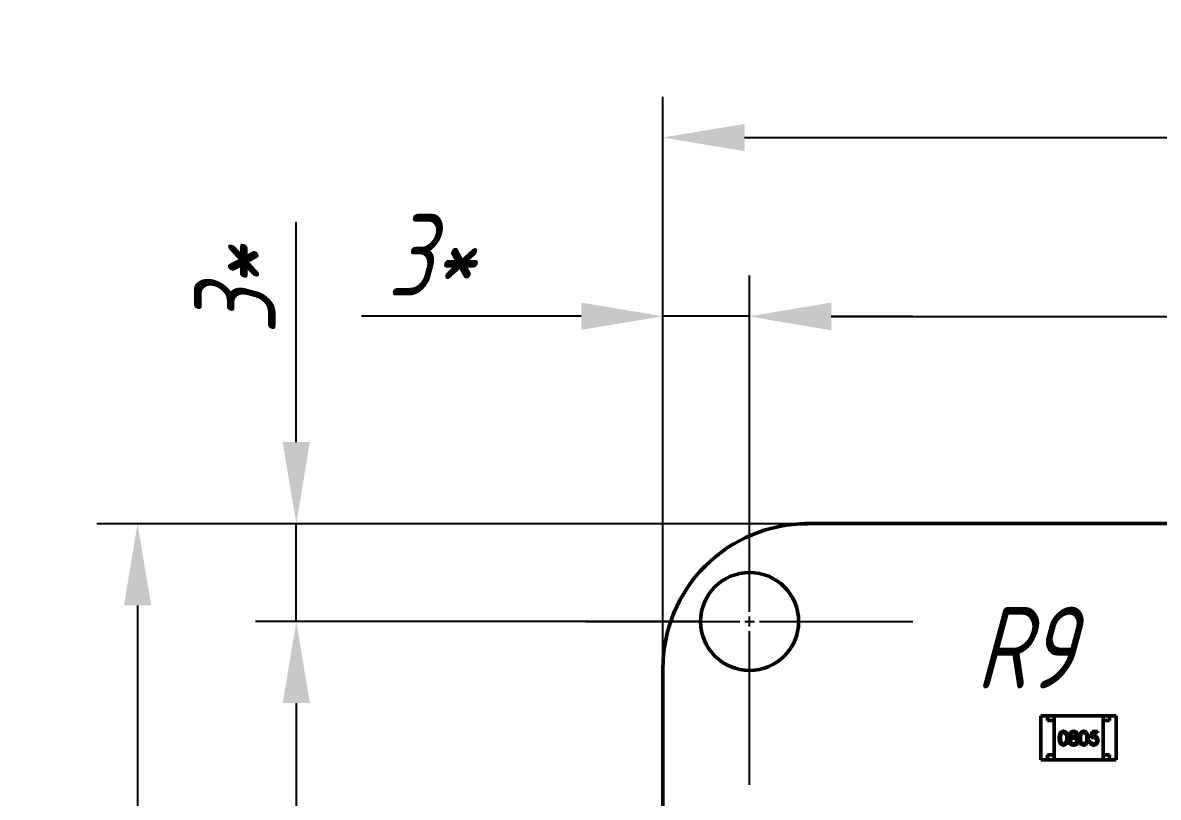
# Model space of a CAD drawing. Header units: millimetres. Extents: x 3004 to 446186229, y 1206 to 1506.
# Drawn here: x 3052.62 to 3087.39, y 1452.15 to 1475.87 of the extents above; entities that cross this region are included whole.
import ezdxf

# ---------------------------------------------------------------- set-up
doc = ezdxf.new("R2010")
doc.units = ezdxf.units.MM
doc.linetypes.add('CENTER2', pattern=[28.575, 19.05, -3.175, 3.175, -3.175])
doc.layers.add('Tonk', color=7, linetype='Continuous', lineweight=25)
doc.layers.add('Видимый контур (ГОСТ)', color=7, linetype='Continuous', lineweight=50)
doc.styles.get("Standard").update_dxf_attribs({"font": '', "width": 0.8, "oblique": 15})
doc.styles.get('Standard').set_extended_font_data('GOST type B')
doc.dimstyles.new('ISO-25', dxfattribs={"dimtxt": 2.5, "dimasz": 2.5, "dimexe": 1.25, "dimexo": 0, "dimtad": 1, "dimtxsty": 'Standard', "dimcen": 2.5, "dimadec": 0, "dimazin": 0, "dimtfac": 1, "dimtmove": 0, "dimatfit": 3, "dimfxl": 1, "dimarcsym": 0})

# ---------------------------------------------------------------- blocks, each defined once
blk = doc.blocks.new('*D35')
at = {"layer": 'Tonk', "color": 0, "lineweight": -2, "transparency": 16777216}
for p, q in [((3072.222, 1456.102), (3072.222, 1473.603)), ((3186.396, 1454.893), (3186.396, 1473.603)), ((3074.722, 1472.353), (3183.896, 1472.353))]:
    blk.add_line(p, q, dxfattribs=at)
at = {"layer": 'Tonk', "color": 0, "transparency": 16777216}
for points in [[(3074.722, 1472.769), (3074.722, 1471.936), (3072.222, 1472.353)], [(3183.896, 1472.769), (3183.896, 1471.936), (3186.396, 1472.353)]]:
    blk.add_solid(points, dxfattribs=at)
at = {"layer": 'Tonk', "color": 0, "transparency": 16777216, "insert": (3129.309, 1474.228), "char_height": 2.5, "attachment_point": 5}
blk.add_mtext('120*', dxfattribs=at)
blk = doc.blocks.new('*D36')
at = {"layer": 'Tonk', "color": 0, "lineweight": -2, "transparency": 16777216}
for p, q in [((3076.652, 1460.531), (3054.888, 1460.531)), ((3056.138, 1458.031), (3056.138, 1409.327)), ((3094.488, 1406.827), (3054.888, 1406.827))]:
    blk.add_line(p, q, dxfattribs=at)
at = {"layer": 'Tonk', "color": 0, "transparency": 16777216}
for points in [[(3055.721, 1458.031), (3056.555, 1458.031), (3056.138, 1460.531)], [(3055.721, 1409.327), (3056.555, 1409.327), (3056.138, 1406.827)]]:
    blk.add_solid(points, dxfattribs=at)
at = {"layer": 'Tonk', "color": 0, "transparency": 16777216, "insert": (3054.263, 1433.679), "char_height": 2.5, "attachment_point": 5, "rotation": 90}
blk.add_mtext('57*', dxfattribs=at)
blk = doc.blocks.new('*U43')
at = {"layer": 'Tonk', "color": 0, "linetype": 'CENTER2', "transparency": 16777216}
for p, q in [((0, 0.3), (0, 5)), ((-5, 0), (-0.3, 0)), ((0.3, 0), (5, 0)), ((0, -5), (0, -0.3))]:
    blk.add_line(p, q, dxfattribs=at)
at = {"layer": 'Tonk', "color": 0, "linetype": 'Continuous', "transparency": 16777216}
for p, q in [((-0.15, 0), (0.15, 0)), ((0, -0.15), (0, 0.15))]:
    blk.add_line(p, q, dxfattribs=at)
blk = doc.blocks.new('*D44')
at = {"layer": 'Tonk', "color": 0, "lineweight": -2, "transparency": 16777216}
for p, q in [((3072.222, 1459.037), (3072.222, 1468.132)), ((3074.877, 1459.037), (3074.877, 1468.132)), ((3069.722, 1466.882), (3062.992, 1466.882)), ((3074.877, 1466.882), (3072.222, 1466.882)), ((3077.377, 1466.882), (3079.877, 1466.882))]:
    blk.add_line(p, q, dxfattribs=at)
at = {"layer": 'Tonk', "color": 0, "transparency": 16777216}
for points in [[(3069.722, 1467.299), (3069.722, 1466.465), (3072.222, 1466.882)], [(3077.377, 1467.299), (3077.377, 1466.465), (3074.877, 1466.882)]]:
    blk.add_solid(points, dxfattribs=at)
at = {"layer": 'Tonk', "color": 0, "transparency": 16777216, "insert": (3065.107, 1468.759), "char_height": 2.5, "attachment_point": 5}
blk.add_mtext('3*', dxfattribs=at)
blk = doc.blocks.new('*D45')
at = {"layer": 'Tonk', "color": 0, "lineweight": -2, "transparency": 16777216}
for p, q in [((3074.877, 1459.037), (3074.877, 1468.121)), ((3180.717, 1459.037), (3180.717, 1468.121)), ((3077.377, 1466.871), (3178.217, 1466.871))]:
    blk.add_line(p, q, dxfattribs=at)
at = {"layer": 'Tonk', "color": 0, "transparency": 16777216}
for points in [[(3077.377, 1467.287), (3077.377, 1466.454), (3074.877, 1466.871)], [(3178.217, 1467.287), (3178.217, 1466.454), (3180.717, 1466.871)]]:
    blk.add_solid(points, dxfattribs=at)
at = {"layer": 'Tonk', "color": 0, "transparency": 16777216, "insert": (3127.797, 1468.746), "char_height": 2.5, "attachment_point": 5}
blk.add_mtext('110*', dxfattribs=at)
blk = doc.blocks.new('*D46')
at = {"layer": 'Tonk', "color": 0, "lineweight": -2, "transparency": 16777216}
for p, q in [((3060.999, 1463.031), (3060.999, 1469.761)), ((3073.377, 1460.531), (3059.749, 1460.531)), ((3060.999, 1457.537), (3060.999, 1460.531)), ((3073.377, 1457.537), (3059.749, 1457.537)), ((3060.999, 1455.037), (3060.999, 1452.537))]:
    blk.add_line(p, q, dxfattribs=at)
at = {"layer": 'Tonk', "color": 0, "transparency": 16777216}
for points in [[(3060.582, 1463.031), (3061.415, 1463.031), (3060.999, 1460.531)], [(3060.582, 1455.037), (3061.415, 1455.037), (3060.999, 1457.537)]]:
    blk.add_solid(points, dxfattribs=at)
at = {"layer": 'Tonk', "color": 0, "transparency": 16777216, "insert": (3059.122, 1467.646), "char_height": 2.5, "attachment_point": 5, "rotation": 90}
blk.add_mtext('3*', dxfattribs=at)
blk = doc.blocks.new('*D47')
at = {"layer": 'Tonk', "color": 0, "lineweight": -2, "transparency": 16777216}
for p, q in [((3073.377, 1457.537), (3059.749, 1457.537)), ((3060.999, 1455.037), (3060.999, 1413.047)), ((3073.377, 1410.547), (3059.749, 1410.547))]:
    blk.add_line(p, q, dxfattribs=at)
at = {"layer": 'Tonk', "color": 0, "transparency": 16777216}
for points in [[(3060.582, 1455.037), (3061.415, 1455.037), (3060.999, 1457.537)], [(3060.582, 1413.047), (3061.415, 1413.047), (3060.999, 1410.547)]]:
    blk.add_solid(points, dxfattribs=at)
at = {"layer": 'Tonk', "color": 0, "transparency": 16777216, "insert": (3059.124, 1434.042), "char_height": 2.5, "attachment_point": 5, "rotation": 90}
blk.add_mtext('50*', dxfattribs=at)

msp = doc.modelspace()

# ---------------------------------------------------------------- linework, layer by layer
at = {"layer": 'Видимый контур (ГОСТ)'}
for p, q in [((3076.65195, 1460.53104), (3076.55695, 1460.53704)), ((3076.55695, 1460.53704), (3179.71695, 1460.53704)), ((3072.22695, 1411.48704), (3072.22195, 1456.10204)), ((3083.79695, 1453.30204), (3083.79695, 1454.65204)), ((3083.79695, 1454.65204), (3083.99695, 1454.65204)), ((3084.19695, 1454.65204), (3083.99695, 1454.65204)), ((3083.99695, 1454.65204), (3083.99695, 1454.50204)), ((3085.69695, 1454.65204), (3084.19695, 1454.65204)), ((3084.19695, 1454.65204), (3084.19695, 1453.30204)), ((3085.89695, 1454.65204), (3085.69695, 1454.65204)), ((3085.69695, 1454.65204), (3085.69695, 1453.30204)), ((3086.09695, 1454.65204), (3085.89695, 1454.65204)), ((3085.89695, 1454.50204), (3085.89695, 1454.65204)), ((3086.09695, 1453.30204), (3086.09695, 1454.65204)), ((3083.99695, 1454.50204), (3084.19695, 1454.50204)), ((3084.19695, 1453.45204), (3084.19695, 1454.50204)), ((3085.69695, 1454.50204), (3085.89695, 1454.50204)), ((3085.69695, 1453.45204), (3085.69695, 1454.50204)), ((3085.32356, 1453.96421), (3085.36459, 1454.16421)), ((3085.36459, 1454.16421), (3085.52869, 1454.16421)), ((3085.39264, 1454.12319), (3085.37108, 1454.01798)), ((3085.52869, 1454.12319), (3085.39264, 1454.12319)), ((3085.52869, 1454.16421), (3085.52869, 1454.12319)), ((3085.28254, 1453.86678), (3085.31844, 1453.86678)), ((3083.79695, 1453.30204), (3083.99695, 1453.30204)), ((3083.99695, 1453.45204), (3083.99695, 1453.30204)), ((3084.19695, 1453.45204), (3083.99695, 1453.45204)), ((3083.99695, 1453.30204), (3084.19695, 1453.30204)), ((3085.69695, 1453.30204), (3084.19695, 1453.30204)), ((3085.89695, 1453.45204), (3085.69695, 1453.45204)), ((3085.69695, 1453.30204), (3085.89695, 1453.30204)), ((3085.89695, 1453.30204), (3085.89695, 1453.45204)), ((3086.09695, 1453.30204), (3085.89695, 1453.30204))]:
    msp.add_line(p, q, dxfattribs=at)
msp.add_circle((3074.87695, 1457.53704), 1.5, dxfattribs=at)
msp.add_arc((3076.65019, 1456.10279), 4.42825, 89.977291, 180.009781, dxfattribs=at)
for points, knots in [([(3084.35433, 1453.96405), (3084.35437, 1453.97046), (3084.35444, 1453.98292), (3084.35525, 1454.00106), (3084.3566, 1454.01809), (3084.35844, 1454.03399), (3084.36069, 1454.04877), (3084.36368, 1454.0624), (3084.36709, 1454.07493), (3084.37104, 1454.08641), (3084.3755, 1454.09699), (3084.38035, 1454.10687), (3084.38578, 1454.11603), (3084.39149, 1454.12462), (3084.39771, 1454.13249), (3084.40426, 1454.13976), (3084.41139, 1454.14627), (3084.41887, 1454.15219), (3084.42676, 1454.15739), (3084.43483, 1454.16196), (3084.44315, 1454.16587), (3084.45173, 1454.16894), (3084.46049, 1454.17148), (3084.46948, 1454.17322), (3084.47869, 1454.17431), (3084.48491, 1454.17441), (3084.48807, 1454.17447)], [0, 0, 0, 0, 0.06859462, 0.13324604, 0.19431259, 0.25127922, 0.30451344, 0.35423491, 0.40048059, 0.44341075, 0.48401487, 0.5232523, 0.56104237, 0.59790024, 0.63351849, 0.66831435, 0.70249567, 0.73668535, 0.77029317, 0.80343726, 0.83591295, 0.86846025, 0.90084654, 0.93346652, 0.96625758, 1, 1, 1, 1]), ([(3084.48807, 1453.75396), (3084.48491, 1453.75401), (3084.47869, 1453.75411), (3084.46948, 1453.7552), (3084.46053, 1453.75695), (3084.45181, 1453.7594), (3084.44327, 1453.76239), (3084.43503, 1453.7663), (3084.427, 1453.77079), (3084.41919, 1453.77591), (3084.41176, 1453.78178), (3084.40467, 1453.78826), (3084.39808, 1453.79553), (3084.39195, 1453.80347), (3084.38613, 1453.81201), (3084.38077, 1453.82126), (3084.37581, 1453.83118), (3084.37128, 1453.84185), (3084.36726, 1453.85341), (3084.36371, 1453.866), (3084.36091, 1453.87973), (3084.35851, 1453.89448), (3084.35658, 1453.91033), (3084.35526, 1453.92728), (3084.35444, 1453.94532), (3084.35437, 1453.95769), (3084.35433, 1453.96405)], [0, 0, 0, 0, 0.03378715, 0.06662166, 0.09928488, 0.13136117, 0.16358519, 0.19610393, 0.22890225, 0.26215806, 0.29599122, 0.33021785, 0.36505983, 0.40095074, 0.43762038, 0.47570753, 0.51538069, 0.55641354, 0.59976483, 0.64642416, 0.69643144, 0.74978152, 0.80657331, 0.86743553, 0.93188675, 1, 1, 1, 1]), ([(3084.48927, 1454.13344), (3084.48485, 1454.13321), (3084.47599, 1454.13275), (3084.46291, 1454.12947), (3084.45037, 1454.12375), (3084.4404, 1454.11747), (3084.43276, 1454.11149), (3084.42738, 1454.1063), (3084.42233, 1454.10063), (3084.41769, 1454.09441), (3084.41333, 1454.08773), (3084.40934, 1454.08053), (3084.40573, 1454.07278), (3084.40241, 1454.06448), (3084.39949, 1454.05538), (3084.39708, 1454.04535), (3084.39485, 1454.03433), (3084.39327, 1454.02225), (3084.39187, 1454.00919), (3084.39097, 1453.9951), (3084.39027, 1453.98), (3084.39024, 1453.96958), (3084.39023, 1453.96421)], [0, 0, 0, 0, 0.06038662, 0.12088325, 0.18275462, 0.24781103, 0.2812991, 0.31508762, 0.3497024, 0.38485658, 0.4209662, 0.45851119, 0.49717472, 0.53760205, 0.58050302, 0.62746754, 0.67838821, 0.73398322, 0.7937467, 0.85771367, 0.92669786, 1, 1, 1, 1]), ([(3084.39023, 1453.96421), (3084.39024, 1453.95887), (3084.39027, 1453.9485), (3084.39096, 1453.93343), (3084.39191, 1453.91938), (3084.39312, 1453.90632), (3084.39493, 1453.8943), (3084.39695, 1453.88324), (3084.39941, 1453.8732), (3084.40233, 1453.86411), (3084.40565, 1453.8558), (3084.40927, 1453.84808), (3084.41316, 1453.84084), (3084.41752, 1453.83415), (3084.42226, 1453.82799), (3084.42729, 1453.82225), (3084.43278, 1453.81713), (3084.44038, 1453.81099), (3084.45042, 1453.80464), (3084.46306, 1453.79911), (3084.47605, 1453.79564), (3084.48487, 1453.7952), (3084.48927, 1453.79498)], [0, 0, 0, 0, 0.07295107, 0.14158369, 0.20592646, 0.26530136, 0.32059723, 0.3718165, 0.41878977, 0.46169873, 0.50213358, 0.54080432, 0.57818053, 0.61429687, 0.64967824, 0.68429946, 0.71835895, 0.75208086, 0.81765244, 0.87972208, 0.93996556, 1, 1, 1, 1]), ([(3084.48807, 1454.17447), (3084.49125, 1454.17441), (3084.49758, 1454.1743), (3084.50693, 1454.17324), (3084.51607, 1454.17147), (3084.52495, 1454.16896), (3084.53365, 1454.16585), (3084.5421, 1454.16196), (3084.55035, 1454.15742), (3084.55827, 1454.1521), (3084.56595, 1454.14615), (3084.57321, 1454.13944), (3084.58003, 1454.13202), (3084.5865, 1454.12397), (3084.59245, 1454.11513), (3084.59812, 1454.10567), (3084.60319, 1454.09542), (3084.60807, 1454.08454), (3084.61229, 1454.07274), (3084.61609, 1454.06008), (3084.61916, 1454.04641), (3084.62172, 1454.03181), (3084.6237, 1454.01622), (3084.62515, 1453.99968), (3084.62591, 1453.98217), (3084.62605, 1453.9702), (3084.62613, 1453.96405)], [0, 0, 0, 0, 0.03378812, 0.06719393, 0.09986241, 0.13256661, 0.16515117, 0.19791319, 0.231319, 0.26508328, 0.29925531, 0.33439857, 0.36994282, 0.40628356, 0.44406382, 0.48299771, 0.52335445, 0.56553659, 0.60961292, 0.65639081, 0.70588549, 0.7583245, 0.81383178, 0.87279456, 0.93472223, 1, 1, 1, 1]), ([(3084.62613, 1453.96405), (3084.62605, 1453.95793), (3084.62591, 1453.94602), (3084.62516, 1453.92858), (3084.62368, 1453.91213), (3084.62182, 1453.89661), (3084.61926, 1453.88208), (3084.6161, 1453.86851), (3084.6126, 1453.85583), (3084.60828, 1453.84415), (3084.60354, 1453.8333), (3084.59839, 1453.82317), (3084.59288, 1453.81366), (3084.58687, 1453.80486), (3084.58046, 1453.7967), (3084.57352, 1453.78933), (3084.56625, 1453.78257), (3084.55854, 1453.77655), (3084.55049, 1453.77129), (3084.54227, 1453.76658), (3084.53372, 1453.76278), (3084.52505, 1453.75952), (3084.51612, 1453.75702), (3084.50695, 1453.7553), (3084.49758, 1453.75409), (3084.49125, 1453.754), (3084.48807, 1453.75396)], [0, 0, 0, 0, 0.06506329, 0.12677317, 0.18551576, 0.24076468, 0.2929798, 0.34225037, 0.38891929, 0.43277566, 0.47462843, 0.51477469, 0.55360589, 0.59142641, 0.62802812, 0.66380363, 0.69898434, 0.73359149, 0.76762847, 0.80120835, 0.83426384, 0.86698069, 0.89971974, 0.93270191, 0.96617588, 1, 1, 1, 1]), ([(3084.59023, 1453.96421), (3084.59017, 1453.96902), (3084.59005, 1453.97842), (3084.58958, 1453.9922), (3084.58836, 1454.00528), (3084.58701, 1454.01773), (3084.58502, 1454.02947), (3084.58288, 1454.04061), (3084.58, 1454.051), (3084.57692, 1454.06081), (3084.5734, 1454.06993), (3084.56953, 1454.0784), (3084.56539, 1454.08626), (3084.56089, 1454.09349), (3084.55609, 1454.10013), (3084.55086, 1454.10603), (3084.54541, 1454.11138), (3084.53777, 1454.11749), (3084.52778, 1454.12372), (3084.51534, 1454.12945), (3084.50239, 1454.13275), (3084.49364, 1454.13321), (3084.48927, 1454.13344)], [0, 0, 0, 0, 0.0656812, 0.12848646, 0.18817513, 0.24510613, 0.29944842, 0.35082294, 0.39994168, 0.44667174, 0.49125453, 0.53337634, 0.57385275, 0.61252631, 0.64959714, 0.68553204, 0.72010579, 0.75383766, 0.81892542, 0.88049346, 0.94031133, 1, 1, 1, 1]), ([(3084.57509, 1453.86365), (3084.57629, 1453.86722), (3084.57874, 1453.87447), (3084.5819, 1453.88571), (3084.58438, 1453.8975), (3084.58662, 1453.90978), (3084.58814, 1453.92263), (3084.58937, 1453.93601), (3084.5901, 1453.94994), (3084.59019, 1453.9594), (3084.59023, 1453.96421)], [0, 0, 0, 0, 0.11058834, 0.22454175, 0.34250349, 0.4643241, 0.59075603, 0.72222748, 0.85884284, 1, 1, 1, 1]), ([(3084.66203, 1453.87743), (3084.66209, 1453.88024), (3084.66222, 1453.88579), (3084.66313, 1453.89398), (3084.66458, 1453.90196), (3084.66655, 1453.90975), (3084.66922, 1453.91729), (3084.67245, 1453.92462), (3084.67622, 1453.93175), (3084.68057, 1453.93872), (3084.68563, 1453.94542), (3084.69136, 1453.95198), (3084.69788, 1453.95829), (3084.70511, 1453.96443), (3084.71297, 1453.97051), (3084.72166, 1453.9762), (3084.73096, 1453.98189), (3084.73756, 1453.9853), (3084.74095, 1453.98705)], [0, 0, 0, 0, 0.05885359, 0.11631546, 0.17267484, 0.22878039, 0.28458036, 0.34025651, 0.39662981, 0.45350726, 0.51231819, 0.57264844, 0.63602194, 0.70236295, 0.77148306, 0.84418448, 0.92006979, 1, 1, 1, 1]), ([(3084.68254, 1454.07182), (3084.68273, 1454.07609), (3084.6831, 1454.08465), (3084.68614, 1454.09741), (3084.69109, 1454.10994), (3084.69782, 1454.12218), (3084.70621, 1454.13371), (3084.71627, 1454.14406), (3084.72777, 1454.15313), (3084.74065, 1454.16073), (3084.7545, 1454.16693), (3084.76912, 1454.1712), (3084.78425, 1454.17399), (3084.79455, 1454.17431), (3084.79977, 1454.17447)], [0, 0, 0, 0, 0.07405843, 0.14887035, 0.22666767, 0.30773476, 0.3911572, 0.47392936, 0.55792775, 0.64498929, 0.73336406, 0.82109204, 0.90928721, 1, 1, 1, 1]), ([(3084.74095, 1453.98705), (3084.73631, 1453.98958), (3084.72733, 1453.99448), (3084.71544, 1454.00348), (3084.70522, 1454.01322), (3084.69696, 1454.02392), (3084.69046, 1454.03524), (3084.686, 1454.04711), (3084.68299, 1454.05931), (3084.68269, 1454.06764), (3084.68254, 1454.07182)], [0, 0, 0, 0, 0.14586006, 0.2824259, 0.4108504, 0.53502942, 0.65470108, 0.77013343, 0.88455584, 1, 1, 1, 1]), ([(3084.80009, 1453.96421), (3084.79653, 1453.96415), (3084.78955, 1453.96402), (3084.77933, 1453.96264), (3084.76952, 1453.96072), (3084.76015, 1453.9578), (3084.75123, 1453.95401), (3084.74271, 1453.94944), (3084.73466, 1453.94405), (3084.72719, 1453.93789), (3084.72036, 1453.93126), (3084.71437, 1453.92423), (3084.70929, 1453.91695), (3084.70519, 1453.90932), (3084.70183, 1453.90149), (3084.69962, 1453.89329), (3084.69821, 1453.88485), (3084.69802, 1453.87912), (3084.69792, 1453.87623)], [0, 0, 0, 0, 0.07126869, 0.13981179, 0.20649743, 0.27153524, 0.33608183, 0.40052839, 0.46498384, 0.53005031, 0.59442341, 0.65558271, 0.71484911, 0.77211506, 0.82899921, 0.88512216, 0.94207935, 1, 1, 1, 1]), ([(3084.79776, 1454.13344), (3084.79496, 1454.13337), (3084.78947, 1454.13322), (3084.78142, 1454.13246), (3084.77377, 1454.13098), (3084.76643, 1454.12901), (3084.7595, 1454.12635), (3084.7529, 1454.12322), (3084.74673, 1454.11941), (3084.74093, 1454.11514), (3084.7357, 1454.11045), (3084.73106, 1454.10555), (3084.7272, 1454.10037), (3084.72393, 1454.09502), (3084.72155, 1454.08935), (3084.71977, 1454.08352), (3084.71857, 1454.07748), (3084.71848, 1454.07335), (3084.71844, 1454.07126)], [0, 0, 0, 0, 0.07524331, 0.14720881, 0.21644709, 0.28402504, 0.35065545, 0.41503132, 0.47962983, 0.54465163, 0.60804424, 0.66782757, 0.72511425, 0.78099171, 0.835527, 0.88943815, 0.94407209, 1, 1, 1, 1]), ([(3084.71844, 1454.07126), (3084.71851, 1454.06917), (3084.71867, 1454.06505), (3084.71987, 1454.05895), (3084.72166, 1454.05296), (3084.72448, 1454.04721), (3084.72786, 1454.04152), (3084.73203, 1454.03602), (3084.737, 1454.03069), (3084.7426, 1454.02557), (3084.7487, 1454.02078), (3084.75517, 1454.01663), (3084.76192, 1454.01315), (3084.76888, 1454.01025), (3084.77612, 1454.008), (3084.7836, 1454.00641), (3084.79133, 1454.00542), (3084.79656, 1454.0053), (3084.79921, 1454.00524)], [0, 0, 0, 0, 0.05456395, 0.1078262, 0.16192371, 0.2175097, 0.27449833, 0.33481476, 0.39755495, 0.46475458, 0.53290121, 0.60009721, 0.66535416, 0.73108363, 0.79688349, 0.86329159, 0.93083122, 1, 1, 1, 1]), ([(3084.87741, 1454.07206), (3084.87735, 1454.07396), (3084.87723, 1454.07774), (3084.87623, 1454.08331), (3084.87459, 1454.08875), (3084.87237, 1454.09411), (3084.86944, 1454.09932), (3084.86597, 1454.10445), (3084.86176, 1454.10938), (3084.85702, 1454.11425), (3084.85166, 1454.11875), (3084.84567, 1454.12271), (3084.83909, 1454.12607), (3084.83191, 1454.1288), (3084.82417, 1454.13085), (3084.8159, 1454.13239), (3084.80702, 1454.13325), (3084.80092, 1454.13338), (3084.79776, 1454.13344)], [0, 0, 0, 0, 0.05090244, 0.10103404, 0.15108382, 0.20306199, 0.25624843, 0.31084671, 0.3687691, 0.43001504, 0.49251965, 0.55604872, 0.62199568, 0.69019237, 0.76138485, 0.83635622, 0.91548701, 1, 1, 1, 1]), ([(3084.79921, 1454.00524), (3084.80261, 1454.00534), (3084.80937, 1454.00554), (3084.81935, 1454.00738), (3084.82905, 1454.01028), (3084.83836, 1454.01426), (3084.84706, 1454.01924), (3084.85481, 1454.02521), (3084.86156, 1454.03203), (3084.86722, 1454.03958), (3084.87161, 1454.04762), (3084.87503, 1454.05569), (3084.87702, 1454.06387), (3084.87728, 1454.06936), (3084.87741, 1454.07206)], [0, 0, 0, 0, 0.08968994, 0.17849401, 0.26683775, 0.35655818, 0.44533425, 0.53080584, 0.61407622, 0.69770709, 0.77914195, 0.85535359, 0.92855682, 1, 1, 1, 1]), ([(3084.79977, 1454.17447), (3084.80485, 1454.1743), (3084.81488, 1454.17398), (3084.82962, 1454.17126), (3084.84373, 1454.16672), (3084.85715, 1454.16056), (3084.86965, 1454.15297), (3084.88069, 1454.14378), (3084.89044, 1454.13348), (3084.8985, 1454.12195), (3084.90515, 1454.10975), (3084.90978, 1454.097), (3084.91275, 1454.08395), (3084.91312, 1454.07512), (3084.91331, 1454.0707)], [0, 0, 0, 0, 0.08940971, 0.17630576, 0.2626259, 0.34944573, 0.43549826, 0.51892813, 0.60135466, 0.68425642, 0.76580674, 0.84487687, 0.92227979, 1, 1, 1, 1]), ([(3084.89792, 1453.88), (3084.89782, 1453.88273), (3084.89762, 1453.88811), (3084.89632, 1453.89608), (3084.89404, 1453.90378), (3084.89092, 1453.91131), (3084.88676, 1453.9185), (3084.88187, 1453.92556), (3084.87596, 1453.93227), (3084.86928, 1453.9387), (3084.86201, 1453.94465), (3084.85427, 1453.94991), (3084.84614, 1453.95433), (3084.83763, 1453.95794), (3084.82875, 1453.96077), (3084.81952, 1453.96275), (3084.80992, 1453.96399), (3084.8034, 1453.96414), (3084.80009, 1453.96421)], [0, 0, 0, 0, 0.05733943, 0.11306333, 0.16918145, 0.22577456, 0.2838263, 0.34345428, 0.40590696, 0.47139226, 0.53800283, 0.60306356, 0.66760183, 0.73222544, 0.79700481, 0.86304799, 0.93035699, 1, 1, 1, 1]), ([(3084.91331, 1454.0707), (3084.91314, 1454.06636), (3084.91282, 1454.05784), (3084.91011, 1454.04541), (3084.90555, 1454.03378), (3084.89932, 1454.0228), (3084.89121, 1454.01267), (3084.88131, 1454.00328), (3084.86971, 1453.99453), (3084.86099, 1453.98959), (3084.8565, 1453.98705)], [0, 0, 0, 0, 0.12190404, 0.23941261, 0.3554101, 0.47209073, 0.59285898, 0.71870347, 0.85489238, 1, 1, 1, 1]), ([(3084.8565, 1453.98705), (3084.85977, 1453.98534), (3084.86616, 1453.98201), (3084.87525, 1453.97665), (3084.88356, 1453.971), (3084.89132, 1453.96533), (3084.89839, 1453.95941), (3084.90469, 1453.95324), (3084.91038, 1453.94696), (3084.91535, 1453.94046), (3084.91971, 1453.93376), (3084.92349, 1453.92685), (3084.92671, 1453.91973), (3084.92927, 1453.91234), (3084.93137, 1453.90478), (3084.93282, 1453.89695), (3084.9336, 1453.88891), (3084.93375, 1453.88347), (3084.93382, 1453.88072)], [0, 0, 0, 0, 0.07952483, 0.15509998, 0.22721982, 0.2959105, 0.36205588, 0.42552012, 0.48581272, 0.54449471, 0.60145964, 0.65784059, 0.71397447, 0.76946795, 0.82612997, 0.88288536, 0.94070088, 1, 1, 1, 1]), ([(3084.96972, 1453.96405), (3084.96976, 1453.97046), (3084.96983, 1453.98292), (3084.97064, 1454.00106), (3084.97198, 1454.01809), (3084.97383, 1454.03399), (3084.97607, 1454.04877), (3084.97907, 1454.0624), (3084.98248, 1454.07493), (3084.98643, 1454.08641), (3084.99088, 1454.09699), (3084.99573, 1454.10687), (3085.00117, 1454.11603), (3085.00688, 1454.12462), (3085.0131, 1454.13249), (3085.01965, 1454.13976), (3085.02678, 1454.14627), (3085.03426, 1454.15219), (3085.04214, 1454.15739), (3085.05022, 1454.16196), (3085.05853, 1454.16587), (3085.06711, 1454.16894), (3085.07588, 1454.17148), (3085.08486, 1454.17322), (3085.09408, 1454.17431), (3085.1003, 1454.17442), (3085.10345, 1454.17447)], [0, 0, 0, 0, 0.06859462, 0.13324604, 0.19431259, 0.25127922, 0.30451344, 0.35423491, 0.40048059, 0.44341075, 0.48401487, 0.5232523, 0.56104237, 0.59790024, 0.63351849, 0.66831435, 0.70249567, 0.73668535, 0.77029317, 0.80343726, 0.83591295, 0.86846025, 0.90084654, 0.93346652, 0.96625758, 1, 1, 1, 1]), ([(3085.10345, 1453.75396), (3085.1003, 1453.75401), (3085.09408, 1453.75411), (3085.08486, 1453.7552), (3085.07591, 1453.75695), (3085.06719, 1453.7594), (3085.05866, 1453.76239), (3085.05042, 1453.7663), (3085.04238, 1453.77079), (3085.03458, 1453.77591), (3085.02715, 1453.78178), (3085.02005, 1453.78826), (3085.01347, 1453.79553), (3085.00734, 1453.80347), (3085.00151, 1453.81201), (3084.99615, 1453.82126), (3084.99119, 1453.83118), (3084.98666, 1453.84185), (3084.98265, 1453.85341), (3084.9791, 1453.866), (3084.9763, 1453.87973), (3084.9739, 1453.89448), (3084.97196, 1453.91033), (3084.97064, 1453.92728), (3084.96983, 1453.94532), (3084.96976, 1453.95769), (3084.96972, 1453.96405)], [0, 0, 0, 0, 0.03378715, 0.06662166, 0.09928488, 0.13136117, 0.16358519, 0.19610393, 0.22890225, 0.26215806, 0.29599122, 0.33021785, 0.36505983, 0.40095074, 0.43762038, 0.47570753, 0.51538069, 0.55641354, 0.59976483, 0.64642416, 0.69643144, 0.74978152, 0.80657331, 0.86743553, 0.93188675, 1, 1, 1, 1]), ([(3085.10465, 1454.13344), (3085.10023, 1454.13321), (3085.09137, 1454.13275), (3085.07829, 1454.12947), (3085.06576, 1454.12375), (3085.05579, 1454.11747), (3085.04814, 1454.11149), (3085.04276, 1454.1063), (3085.03772, 1454.10063), (3085.03307, 1454.09441), (3085.02872, 1454.08773), (3085.02472, 1454.08053), (3085.02112, 1454.07278), (3085.01779, 1454.06448), (3085.01487, 1454.05538), (3085.01246, 1454.04535), (3085.01023, 1454.03433), (3085.00866, 1454.02225), (3085.00726, 1454.00919), (3085.00635, 1453.9951), (3085.00565, 1453.98), (3085.00563, 1453.96958), (3085.00562, 1453.96421)], [0, 0, 0, 0, 0.06038662, 0.12088325, 0.18275462, 0.24781103, 0.2812991, 0.31508762, 0.3497024, 0.38485658, 0.4209662, 0.45851119, 0.49717472, 0.53760205, 0.58050302, 0.62746754, 0.67838821, 0.73398322, 0.7937467, 0.85771367, 0.92669786, 1, 1, 1, 1]), ([(3085.00562, 1453.96421), (3085.00563, 1453.95887), (3085.00566, 1453.9485), (3085.00635, 1453.93343), (3085.00729, 1453.91938), (3085.00851, 1453.90632), (3085.01031, 1453.8943), (3085.01234, 1453.88324), (3085.0148, 1453.8732), (3085.01771, 1453.86411), (3085.02103, 1453.8558), (3085.02466, 1453.84808), (3085.02855, 1453.84084), (3085.0329, 1453.83415), (3085.03765, 1453.82799), (3085.04267, 1453.82225), (3085.04817, 1453.81713), (3085.05577, 1453.81099), (3085.0658, 1453.80464), (3085.07845, 1453.79912), (3085.09144, 1453.79564), (3085.10025, 1453.7952), (3085.10465, 1453.79498)], [0, 0, 0, 0, 0.07295107, 0.14158369, 0.20592646, 0.26530136, 0.32059723, 0.3718165, 0.41878977, 0.46169873, 0.50213358, 0.54080432, 0.57818053, 0.61429687, 0.64967824, 0.68429946, 0.71835895, 0.75208086, 0.81765244, 0.87972208, 0.93996556, 1, 1, 1, 1]), ([(3085.10345, 1454.17447), (3085.10663, 1454.17441), (3085.11296, 1454.1743), (3085.12231, 1454.17324), (3085.13145, 1454.17147), (3085.14033, 1454.16896), (3085.14903, 1454.16585), (3085.15748, 1454.16196), (3085.16573, 1454.15742), (3085.17366, 1454.1521), (3085.18134, 1454.14615), (3085.18859, 1454.13944), (3085.19541, 1454.13202), (3085.20189, 1454.12397), (3085.20784, 1454.11513), (3085.2135, 1454.10567), (3085.21858, 1454.09542), (3085.22346, 1454.08454), (3085.22767, 1454.07274), (3085.23148, 1454.06008), (3085.23455, 1454.04641), (3085.23711, 1454.03181), (3085.23909, 1454.01622), (3085.24053, 1453.99968), (3085.2413, 1453.98217), (3085.24144, 1453.9702), (3085.24151, 1453.96405)], [0, 0, 0, 0, 0.03378812, 0.06719393, 0.09986241, 0.13256661, 0.16515117, 0.19791319, 0.231319, 0.26508328, 0.29925531, 0.33439857, 0.36994282, 0.40628356, 0.44406382, 0.48299771, 0.52335445, 0.56553659, 0.60961292, 0.65639081, 0.70588549, 0.7583245, 0.81383178, 0.87279456, 0.93472223, 1, 1, 1, 1]), ([(3085.24151, 1453.96405), (3085.24144, 1453.95793), (3085.24129, 1453.94602), (3085.24054, 1453.92858), (3085.23906, 1453.91213), (3085.23721, 1453.89661), (3085.23464, 1453.88208), (3085.23149, 1453.86851), (3085.22798, 1453.85583), (3085.22366, 1453.84415), (3085.21893, 1453.8333), (3085.21378, 1453.82317), (3085.20826, 1453.81366), (3085.20225, 1453.80486), (3085.19585, 1453.7967), (3085.18891, 1453.78933), (3085.18163, 1453.78257), (3085.17393, 1453.77655), (3085.16588, 1453.77129), (3085.15766, 1453.76658), (3085.14911, 1453.76278), (3085.14043, 1453.75952), (3085.1315, 1453.75702), (3085.12233, 1453.7553), (3085.11297, 1453.75409), (3085.10663, 1453.754), (3085.10345, 1453.75396)], [0, 0, 0, 0, 0.06506329, 0.12677317, 0.18551576, 0.24076468, 0.2929798, 0.34225037, 0.38891929, 0.43277566, 0.47462843, 0.51477469, 0.55360589, 0.59142641, 0.62802812, 0.66380363, 0.69898434, 0.73359149, 0.76762847, 0.80120835, 0.83426384, 0.86698069, 0.89971974, 0.93270191, 0.96617588, 1, 1, 1, 1]), ([(3085.20562, 1453.96421), (3085.20555, 1453.96902), (3085.20543, 1453.97842), (3085.20496, 1453.9922), (3085.20375, 1454.00528), (3085.2024, 1454.01773), (3085.20041, 1454.02947), (3085.19827, 1454.04061), (3085.19539, 1454.051), (3085.19231, 1454.06081), (3085.18879, 1454.06993), (3085.18491, 1454.0784), (3085.18077, 1454.08626), (3085.17628, 1454.09349), (3085.17148, 1454.10013), (3085.16625, 1454.10603), (3085.16079, 1454.11138), (3085.15316, 1454.11749), (3085.14316, 1454.12372), (3085.13072, 1454.12945), (3085.11778, 1454.13275), (3085.10903, 1454.13321), (3085.10465, 1454.13344)], [0, 0, 0, 0, 0.0656812, 0.12848646, 0.18817513, 0.24510613, 0.29944842, 0.35082294, 0.39994168, 0.44667174, 0.49125453, 0.53337634, 0.57385275, 0.61252631, 0.64959714, 0.68553204, 0.72010579, 0.75383766, 0.81892542, 0.88049346, 0.94031133, 1, 1, 1, 1]), ([(3085.19047, 1453.86365), (3085.19168, 1453.86722), (3085.19413, 1453.87447), (3085.19728, 1453.88571), (3085.19977, 1453.8975), (3085.202, 1453.90978), (3085.20353, 1453.92263), (3085.20476, 1453.93601), (3085.20548, 1453.94994), (3085.20557, 1453.9594), (3085.20562, 1453.96421)], [0, 0, 0, 0, 0.11058834, 0.22454175, 0.34250349, 0.4643241, 0.59075603, 0.72222748, 0.85884284, 1, 1, 1, 1]), ([(3085.41171, 1453.98472), (3085.40512, 1453.98458), (3085.39163, 1453.98429), (3085.35139, 1453.97491), (3085.33253, 1453.96766), (3085.32356, 1453.96421)], [0, 0, 0, 0, 0.00197624802, 0.00197624802, 0.00394007396, 0.00394007396, 0.00394007396, 0.00394007396]), ([(3085.37108, 1454.01798), (3085.37532, 1454.01915), (3085.38352, 1454.02141), (3085.39563, 1454.02393), (3085.40713, 1454.02544), (3085.41459, 1454.02565), (3085.4182, 1454.02575)], [0, 0, 0, 0, 0.27506837, 0.53290146, 0.77397346, 1, 1, 1, 1]), ([(3085.50818, 1453.89642), (3085.5081, 1453.89963), (3085.50796, 1453.90591), (3085.50675, 1453.9151), (3085.50466, 1453.92379), (3085.50175, 1453.93204), (3085.49807, 1453.93983), (3085.49356, 1453.94719), (3085.48815, 1453.95402), (3085.48196, 1453.96032), (3085.47519, 1453.96613), (3085.46771, 1453.97108), (3085.45968, 1453.97525), (3085.4512, 1453.97884), (3085.44206, 1453.98143), (3085.43245, 1453.98337), (3085.42226, 1453.98449), (3085.41529, 1453.98464), (3085.41171, 1453.98472)], [0, 0, 0, 0, 0.06535138, 0.12791603, 0.18836021, 0.24721608, 0.30563013, 0.36376984, 0.42266091, 0.48268729, 0.54330022, 0.60411796, 0.66496489, 0.72741349, 0.79146763, 0.85805544, 0.92703681, 1, 1, 1, 1]), ([(3085.4182, 1454.02575), (3085.42266, 1454.02565), (3085.43145, 1454.02546), (3085.4443, 1454.02364), (3085.45656, 1454.02076), (3085.46822, 1454.01675), (3085.47929, 1454.01162), (3085.48967, 1454.00521), (3085.49952, 1453.99772), (3085.50865, 1453.98911), (3085.51694, 1453.97963), (3085.52423, 1453.96944), (3085.53042, 1453.95864), (3085.5354, 1453.94712), (3085.53937, 1453.93501), (3085.54202, 1453.92218), (3085.54378, 1453.90876), (3085.54398, 1453.89958), (3085.54408, 1453.8949)], [0, 0, 0, 0, 0.06580765, 0.12939427, 0.19089406, 0.25128107, 0.31081496, 0.37037099, 0.43076826, 0.49288125, 0.55510395, 0.61606705, 0.67725603, 0.73825981, 0.80076213, 0.86477758, 0.93104529, 1, 1, 1, 1]), ([(3084.48927, 1453.79498), (3084.4937, 1453.79516), (3084.50255, 1453.79553), (3084.51548, 1453.79905), (3084.52803, 1453.80436), (3084.53787, 1453.81064), (3084.54535, 1453.81662), (3084.55071, 1453.82172), (3084.55563, 1453.82743), (3084.5603, 1453.83359), (3084.56458, 1453.84032), (3084.56848, 1453.84758), (3084.57203, 1453.8554), (3084.57405, 1453.86086), (3084.57509, 1453.86365)], [0, 0, 0, 0, 0.1128134, 0.22539388, 0.33959481, 0.45967541, 0.52173519, 0.58392584, 0.64817414, 0.71388104, 0.78100445, 0.85145093, 0.92405069, 1, 1, 1, 1]), ([(3084.79736, 1453.75396), (3084.79199, 1453.75409), (3084.78153, 1453.75434), (3084.76632, 1453.75608), (3084.75213, 1453.75912), (3084.7389, 1453.76329), (3084.72669, 1453.76871), (3084.71555, 1453.77545), (3084.70531, 1453.78325), (3084.69629, 1453.79232), (3084.68828, 1453.80204), (3084.68124, 1453.81207), (3084.67539, 1453.82241), (3084.67044, 1453.8329), (3084.66665, 1453.8437), (3084.66403, 1453.85474), (3084.66236, 1453.866), (3084.66214, 1453.87361), (3084.66203, 1453.87743)], [0, 0, 0, 0, 0.07855643, 0.15286284, 0.22355969, 0.29037494, 0.35540307, 0.41829116, 0.48038856, 0.54307262, 0.60492394, 0.66439831, 0.72194255, 0.77837489, 0.83382994, 0.88886124, 0.94408894, 1, 1, 1, 1]), ([(3084.69792, 1453.87623), (3084.69808, 1453.87264), (3084.69839, 1453.86551), (3084.70084, 1453.85498), (3084.70478, 1453.84478), (3084.71026, 1453.835), (3084.71706, 1453.82587), (3084.72542, 1453.8179), (3084.73482, 1453.81083), (3084.74558, 1453.8051), (3084.75733, 1453.80053), (3084.77007, 1453.79738), (3084.78362, 1453.7953), (3084.79297, 1453.79509), (3084.79776, 1453.79498)], [0, 0, 0, 0, 0.07489821, 0.14859629, 0.22447123, 0.30232274, 0.38191862, 0.4611487, 0.54241712, 0.62671608, 0.71459683, 0.80490292, 0.90012725, 1, 1, 1, 1]), ([(3084.90353, 1453.79787), (3084.90035, 1453.79437), (3084.89403, 1453.78742), (3084.8832, 1453.7784), (3084.87131, 1453.77081), (3084.85841, 1453.76463), (3084.84454, 1453.75982), (3084.82969, 1453.75637), (3084.81384, 1453.75439), (3084.80295, 1453.7541), (3084.79736, 1453.75396)], [0, 0, 0, 0, 0.11928345, 0.23709288, 0.35479604, 0.4745763, 0.59746007, 0.72492615, 0.8588832, 1, 1, 1, 1]), ([(3084.79776, 1453.79498), (3084.80151, 1453.79505), (3084.8088, 1453.79519), (3084.81944, 1453.79643), (3084.82948, 1453.79839), (3084.8389, 1453.80124), (3084.84781, 1453.80472), (3084.85605, 1453.8092), (3084.86384, 1453.81429), (3084.8708, 1453.82033), (3084.87713, 1453.82678), (3084.88266, 1453.83362), (3084.88745, 1453.84064), (3084.89121, 1453.84802), (3084.89422, 1453.85561), (3084.89639, 1453.86347), (3084.89772, 1453.87164), (3084.89786, 1453.87719), (3084.89792, 1453.88)], [0, 0, 0, 0, 0.07655893, 0.14916135, 0.21882685, 0.28556714, 0.35031311, 0.41412515, 0.47717916, 0.54036802, 0.60220239, 0.66203365, 0.71993441, 0.77590743, 0.83111486, 0.88666745, 0.94255236, 1, 1, 1, 1]), ([(3084.93382, 1453.88072), (3084.93373, 1453.87687), (3084.93356, 1453.86924), (3084.93204, 1453.85799), (3084.92976, 1453.84707), (3084.92644, 1453.83647), (3084.92213, 1453.82625), (3084.91682, 1453.81641), (3084.9108, 1453.80678), (3084.90598, 1453.80086), (3084.90353, 1453.79787)], [0, 0, 0, 0, 0.12815819, 0.25367314, 0.37732531, 0.49938455, 0.62291837, 0.74583939, 0.87139529, 1, 1, 1, 1]), ([(3085.10465, 1453.79498), (3085.10908, 1453.79516), (3085.11793, 1453.79553), (3085.13086, 1453.79905), (3085.14342, 1453.80436), (3085.15325, 1453.81064), (3085.16074, 1453.81662), (3085.1661, 1453.82172), (3085.17102, 1453.82743), (3085.17569, 1453.83359), (3085.17997, 1453.84032), (3085.18386, 1453.84758), (3085.18741, 1453.8554), (3085.18944, 1453.86086), (3085.19047, 1453.86365)], [0, 0, 0, 0, 0.1128134, 0.22539388, 0.33959481, 0.45967541, 0.52173519, 0.58392584, 0.64817414, 0.71388104, 0.78100445, 0.85145093, 0.92405069, 1, 1, 1, 1]), ([(3085.40457, 1453.75396), (3085.40059, 1453.75403), (3085.39275, 1453.75419), (3085.38126, 1453.75581), (3085.37021, 1453.75814), (3085.35968, 1453.76164), (3085.34958, 1453.76603), (3085.34004, 1453.77157), (3085.33083, 1453.77786), (3085.32232, 1453.78527), (3085.31441, 1453.79338), (3085.30734, 1453.80217), (3085.30104, 1453.81151), (3085.29561, 1453.82144), (3085.29098, 1453.83194), (3085.28735, 1453.84304), (3085.28441, 1453.85469), (3085.28317, 1453.8627), (3085.28254, 1453.86678)], [0, 0, 0, 0, 0.06542114, 0.12870837, 0.19023614, 0.2507244, 0.31063718, 0.37076641, 0.43161474, 0.49352297, 0.55588346, 0.61734237, 0.67866804, 0.74071136, 0.80298536, 0.86680258, 0.93234717, 1, 1, 1, 1]), ([(3085.31844, 1453.86678), (3085.31932, 1453.86296), (3085.32102, 1453.85563), (3085.32474, 1453.84533), (3085.3293, 1453.83615), (3085.33472, 1453.82797), (3085.34118, 1453.82084), (3085.34856, 1453.81448), (3085.35682, 1453.80875), (3085.36601, 1453.80397), (3085.3757, 1453.79989), (3085.38585, 1453.79718), (3085.39617, 1453.79527), (3085.40315, 1453.79508), (3085.40666, 1453.79498)], [0, 0, 0, 0, 0.09468725, 0.18199416, 0.26437695, 0.34217986, 0.41861761, 0.49650908, 0.57736909, 0.66151059, 0.74673255, 0.83125798, 0.91520562, 1, 1, 1, 1]), ([(3085.54408, 1453.8949), (3085.544, 1453.89164), (3085.54385, 1453.88517), (3085.54308, 1453.87555), (3085.5416, 1453.86614), (3085.53962, 1453.85693), (3085.53704, 1453.84794), (3085.53392, 1453.83914), (3085.53011, 1453.83059), (3085.52592, 1453.82221), (3085.52121, 1453.81419), (3085.51598, 1453.80668), (3085.51045, 1453.79959), (3085.5045, 1453.79298), (3085.49808, 1453.78689), (3085.49126, 1453.7813), (3085.48409, 1453.7761), (3085.47648, 1453.77151), (3085.46857, 1453.76729), (3085.46027, 1453.76382), (3085.45176, 1453.76072), (3085.44292, 1453.75825), (3085.43377, 1453.75632), (3085.42429, 1453.755), (3085.41453, 1453.75405), (3085.40792, 1453.75399), (3085.40457, 1453.75396)], [0, 0, 0, 0, 0.04401447, 0.08743412, 0.1301184, 0.17255369, 0.21455476, 0.25629809, 0.29843823, 0.340849, 0.38271519, 0.42392405, 0.46424624, 0.50407367, 0.54386191, 0.58356672, 0.62309432, 0.66322906, 0.70355126, 0.74393789, 0.78454125, 0.82575011, 0.86775736, 0.91074516, 0.95491445, 1, 1, 1, 1]), ([(3085.40666, 1453.79498), (3085.41008, 1453.79507), (3085.41682, 1453.79526), (3085.42674, 1453.79668), (3085.43632, 1453.79887), (3085.44546, 1453.80215), (3085.45433, 1453.80613), (3085.46269, 1453.81124), (3085.47079, 1453.81712), (3085.47839, 1453.82386), (3085.48534, 1453.83128), (3085.49148, 1453.83922), (3085.4966, 1453.84769), (3085.50091, 1453.85655), (3085.50419, 1453.86588), (3085.50652, 1453.87565), (3085.5079, 1453.88589), (3085.50808, 1453.89287), (3085.50818, 1453.89642)], [0, 0, 0, 0, 0.0642073, 0.12642469, 0.18768028, 0.24821642, 0.30830506, 0.36966099, 0.43169855, 0.49594689, 0.55975802, 0.62229541, 0.68391064, 0.74509241, 0.80674023, 0.86908662, 0.93329, 1, 1, 1, 1])]:
    msp.add_open_spline(points, degree=3, knots=knots, dxfattribs=at)

# ---------------------------------------------------------------- block references
at = {"layer": 'Tonk', "linetype": 'CENTER2'}
msp.add_blockref('*U43', (3074.87695, 1457.53704), dxfattribs=at)

# ---------------------------------------------------------------- texts
at = {"layer": 'Tonk', "insert": (3081.79454, 1457.98899), "char_height": 2.5, "attachment_point": 1}
msp.add_mtext_dynamic_manual_height_columns('R9', width=6.4128481, gutter_width=20, heights=[0], dxfattribs=at)

# ---------------------------------------------------------------- dimensions: what is measured, and where the dimension line sits
at = {"layer": 'Tonk'}
for base, p1, p2, text, picture, middle in [((3186.39575, 1472.3526), (3072.22195, 1456.10204), (3186.39575, 1454.89309), '120*', '*D35', (3129.30885, 1474.2276)), ((3072.22195, 1466.8819), (3074.87695, 1459.03704), (3072.22195, 1459.03704), '3*', '*D44', (3065.10695, 1468.75871)), ((3180.71695, 1466.87057), (3074.87695, 1459.03704), (3180.71695, 1459.03704), '110*', '*D45', (3127.79695, 1468.74557))]:
    dim = msp.add_linear_dim(base=base, p1=p1, p2=p2, text=text, dimstyle='ISO-25', dxfattribs=at)
    dim.commit()
    dim.dimension.update_dxf_attribs({"geometry": picture, "text_midpoint": middle})
for base, p1, p2, text, picture, middle in [((3060.99867, 1460.53104), (3073.37695, 1457.53704), (3073.37695, 1460.53104), '3*', '*D46', (3059.12186, 1467.64603)), ((3056.13803, 1406.82693), (3076.65195, 1460.53104), (3094.48771, 1406.82693), '57*', '*D36', (3054.26303, 1433.67898)), ((3060.99867, 1410.54704), (3073.37695, 1457.53704), (3073.37695, 1410.54704), '50*', '*D47', (3059.12367, 1434.04204))]:
    dim = msp.add_linear_dim(base=base, p1=p1, p2=p2, angle=90, text=text, dimstyle='ISO-25', dxfattribs=at)
    dim.commit()
    dim.dimension.update_dxf_attribs({"geometry": picture, "text_midpoint": middle})

doc.saveas('drawing.dxf')
